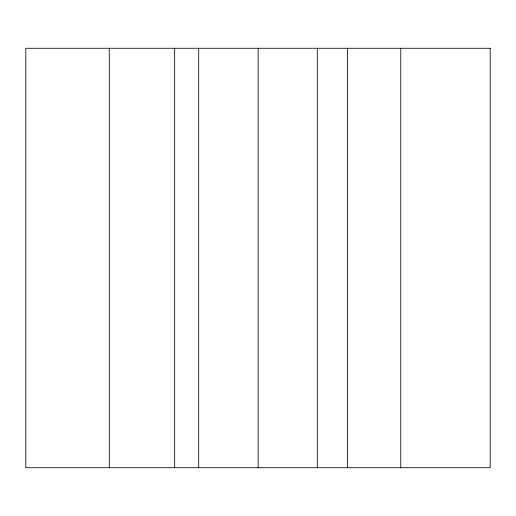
<?xml version="1.0" encoding="UTF-8"?>
<svg xmlns="http://www.w3.org/2000/svg" width="516" height="516" viewBox="0 0 516 516"><rect width="100%" height="100%" fill="white"/><g stroke="black" fill="none" stroke-linecap="round" stroke-linejoin="round"><path stroke-width="0.77" d="M400.784 48.272L400.784 467.728M347.571 48.272L347.571 467.728M317.301 48.272L317.301 467.728M258.155 48.272L258.155 467.728M198.699 48.272L198.699 467.728M174.672 48.272L174.672 467.728M109.282 48.272L109.282 467.728M490.2 48.272L25.8 48.272L25.8 467.728L490.2 467.728L490.2 48.272"/></g></svg>
